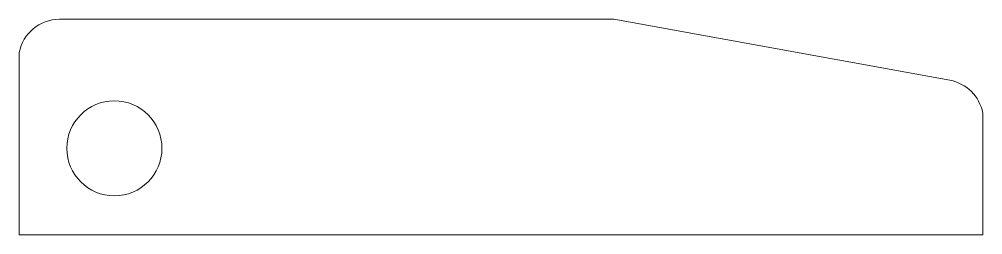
# Model space of a CAD drawing. Header units: millimetres. Extents: x -355 to 355, y -9 to 149.
import ezdxf

# ---------------------------------------------------------------- set-up
doc = ezdxf.new("R2010")
doc.units = ezdxf.units.MM

msp = doc.modelspace()

# ---------------------------------------------------------------- linework, layer by layer
at = {"color": 7, "linetype": 'Continuous', "lineweight": 15}
for p, q in [((82.96, 149.2), (-325, 149.2)), ((330.36, 104.26), (82.96, 149.2)), ((-354.5, -9.42), (-354.5, 124.65)), ((354.5, -9.42), (354.5, 80.2)), ((-354.5, -9.42), (354.5, -9.42))]:
    msp.add_line(p, q, dxfattribs=at)
msp.add_circle((-284.5, 54.2), 35, dxfattribs=at)
for centre, start, end in [((-325, 119.2), 90, 169.52469), ((325, 74.74), 10.47531, 79.70423)]:
    msp.add_arc(centre, 30, start, end, dxfattribs=at)

doc.saveas('drawing.dxf')
